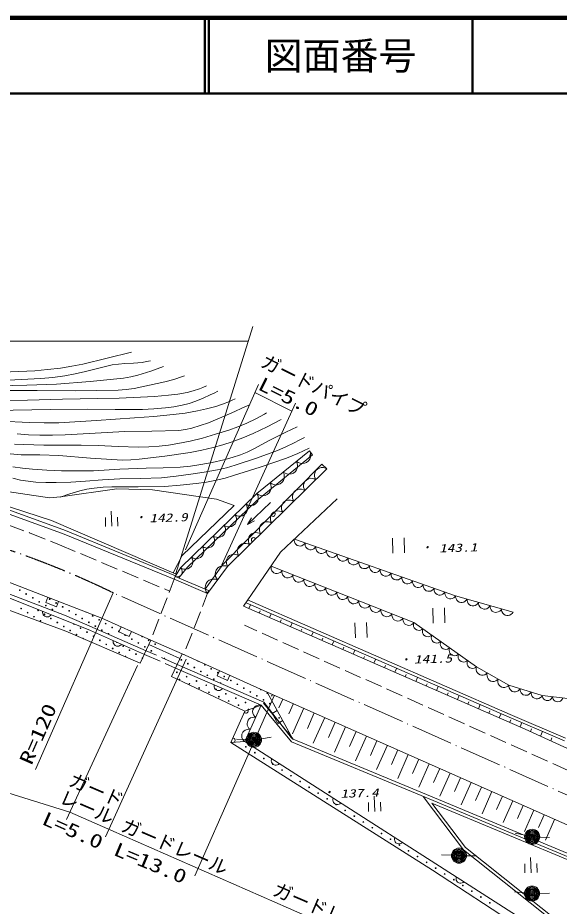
# Model space of a CAD drawing. Units: millimetres, scale not verified. Extents: x 40000 to 680000, y 20000 to 380000.
# Drawn here: x 484076 to 555449, y 262847 to 380000 of the extents above; entities that cross this region are included whole.
import ezdxf
from ezdxf.enums import TextEntityAlignment as Align

# ---------------------------------------------------------------- set-up
doc = ezdxf.new("R2010")
doc.units = ezdxf.units.MM
doc.header["$LTSCALE"] = 1000
doc.linetypes.add('USER2', pattern=[3, 2.25, -0.75])
doc.linetypes.add('USER4', pattern=[7.000001, 5.508197, -0.688525, 0.114754, -0.688525])
for name, color, linetype, lineweight in [('M-TTL', 2, 'Continuous', 140), ('M-TTL-LINE', 7, 'Continuous', 50), ('S-BGD', 1, 'Continuous', 13), ('S-BGD-HTXT', 6, 'Continuous', 13), ('S-BMK', 3, 'USER4', 13)]:
    doc.layers.add(name, color=color, linetype=linetype, lineweight=lineweight)
doc.layers.add('M-TTL-TXT', color=7, linetype='Continuous')
doc.styles.add('ＭＳ ゴシック', font='')
doc.styles.get('ＭＳ ゴシック').set_extended_font_data('MS Gothic')

# ---------------------------------------------------------------- blocks, each defined once
blk = doc.blocks.new('BUHIN27')
at = {"layer": 'S-BGD'}
blk.add_lwpolyline([(701, 267), (433, 968), (-968, 433), (-701, -267)], dxfattribs=at)
blk = doc.blocks.new('BUHIN59')
at = {"layer": 'S-BGD'}
blk.add_lwpolyline([(311, -822), (477, -689), (600, -530), (720, -301), (750, -83), (739, 134), (642, 389), (508, 558), (341, 702), (99, 794), (-97, 828), (-311, 822)], dxfattribs=at)
blk = doc.blocks.new('BUHIN60')
at = {"layer": 'S-BGD'}
blk.add_lwpolyline([(677, 325), (551, 456), (407, 549), (203, 635), (15, 645), (-168, 619), (-378, 518), (-513, 391), (-623, 238), (-683, 26), (-698, -143), (-677, -325)], dxfattribs=at)
blk = doc.blocks.new('BUHIN61')
at = {"layer": 'S-BGD'}
blk.add_lwpolyline([(687, 384), (547, 513), (390, 601), (171, 677), (-26, 675), (-216, 637), (-429, 518), (-562, 376), (-667, 209), (-716, -17), (-720, -195), (-687, -384)], dxfattribs=at)
blk = doc.blocks.new('BUHIN62')
at = {"layer": 'S-BGD'}
blk.add_lwpolyline([(714, 311), (589, 451), (442, 553), (235, 650), (41, 667), (-150, 648), (-372, 551), (-516, 425), (-636, 271), (-707, 53), (-728, -122), (-714, -311)], dxfattribs=at)
blk = doc.blocks.new('BUHIN63')
at = {"layer": 'S-BGD'}
blk.add_lwpolyline([(711, 121), (630, 275), (521, 399), (356, 532), (185, 591), (9, 616), (-212, 579), (-370, 497), (-512, 385), (-624, 205), (-682, 53), (-711, -121)], dxfattribs=at)
blk = doc.blocks.new('BUHIN64')
at = {"layer": 'S-BGD'}
blk.add_lwpolyline([(791, 220), (681, 385), (543, 513), (341, 644), (140, 691), (-62, 699), (-307, 630), (-477, 519), (-624, 376), (-730, 159), (-778, -20), (-791, -220)], dxfattribs=at)
blk = doc.blocks.new('BUHIN65')
at = {"layer": 'S-BGD'}
blk.add_lwpolyline([(678, 356), (545, 485), (394, 574), (184, 654), (-8, 657), (-194, 624), (-404, 514), (-536, 380), (-643, 220), (-697, 2), (-705, -171), (-678, -356)], dxfattribs=at)
blk = doc.blocks.new('BUHIN66')
at = {"layer": 'S-BGD'}
blk.add_lwpolyline([(537, 423), (399, 515), (252, 569), (54, 604), (-115, 576), (-273, 516), (-439, 385), (-533, 245), (-600, 88), (-612, -113), (-591, -266), (-537, -423)], dxfattribs=at)
blk = doc.blocks.new('BUHIN70')
at = {"layer": 'S-BGD'}
blk.add_lwpolyline([(-8, -1020), (227, -945), (427, -824), (653, -627), (777, -404), (855, -165), (858, 151), (783, 391), (663, 617), (440, 817), (242, 936), (8, 1020)], dxfattribs=at)
blk = doc.blocks.new('BUHIN71')
at = {"layer": 'S-BGD'}
blk.add_lwpolyline([(155, -1098), (396, -980), (592, -818), (803, -570), (901, -309), (946, -40), (898, 301), (779, 547), (613, 770), (342, 950), (110, 1046), (-155, 1098)], dxfattribs=at)
blk = doc.blocks.new('BUHIN73')
at = {"layer": 'S-BGD'}
blk.add_lwpolyline([(14, 1003), (-218, 931), (-415, 814), (-639, 621), (-762, 402), (-841, 167), (-845, -144), (-773, -381), (-656, -603), (-438, -802), (-244, -920), (-14, -1003)], dxfattribs=at)
blk = doc.blocks.new('BUHIN74')
at = {"layer": 'S-BGD'}
blk.add_lwpolyline([(114, 1113), (-150, 1056), (-381, 945), (-648, 753), (-807, 521), (-917, 268), (-953, -77), (-896, -347), (-788, -605), (-565, -848), (-361, -998), (-114, -1113)], dxfattribs=at)
blk = doc.blocks.new('BUHIN98')
at = {"layer": 'S-BGD'}
blk.add_lwpolyline([(-586, -129), (-569, 16), (-524, 146), (-441, 299), (-327, 398), (-199, 469), (-17, 509), (130, 499), (274, 457), (417, 353), (512, 254), (586, 129)], dxfattribs=at)
blk = doc.blocks.new('BUHIN110')
at = {"layer": 'S-BGD'}
for p, q in [((698, 441), (-174, 1265)), ((-400, -722), (-1273, 102)), ((727, -687), (-727, 687))]:
    blk.add_line(p, q, dxfattribs=at)
blk = doc.blocks.new('BUHIN112')
at = {"layer": 'S-BGD'}
for p, q in [((1256, -127), (-198, 1246)), ((-1252, 131), (202, -1243))]:
    blk.add_line(p, q, dxfattribs=at)
blk = doc.blocks.new('BUHIN113')
at = {"layer": 'S-BGD'}
for radius in [995, 880, 765, 645, 530, 390, 270, 155, 30]:
    blk.add_circle((0, 0), radius, dxfattribs=at)

msp = doc.modelspace()

# ---------------------------------------------------------------- linework, layer by layer
at = {"layer": 'M-TTL'}
msp.add_line((680000, 380000), (40000, 380000), dxfattribs=at)
at = {"layer": 'M-TTL-LINE'}
for p, q in [((508747, 380000), (508747, 370000)), ((509247, 380000), (509247, 370000)), ((543997, 380000), (543997, 370000)), ((40000, 370000), (680000, 370000))]:
    msp.add_line(p, q, dxfattribs=at)
at = {"layer": 'S-BGD'}
for p, q in [((522928, 322388), (515550, 316305)), ((515607, 317258), (522550, 322908)), ((522550, 322908), (522928, 322388)), ((511118, 307901), (524166, 321137)), ((524166, 321137), (524827, 320512)), ((524827, 320512), (511741, 307639)), ((481461, 317705), (488269, 316688)), ((489719, 316810), (497112, 317865)), ((497112, 317865), (501824, 317739)), ((501824, 317739), (510289, 316506)), ((488269, 316688), (489719, 316810)), ((505538, 307463), (515607, 317258)), ((510289, 316506), (512589, 315683)), ((518715, 309538), (526168, 316547)), ((480843, 316194), (488515, 313715)), ((482266, 315316), (490383, 312394)), ((512589, 315683), (505765, 309100)), ((515550, 316305), (506457, 307573)), ((517400, 316082), (514364, 313177)), ((490203, 311928), (482105, 314843)), ((488515, 313715), (504968, 306638)), ((504672, 305954), (490203, 311928)), ((490383, 312394), (504863, 306416)), ((520532, 311234), (541786, 303769)), ((513836, 302403), (518715, 309538)), ((505765, 309100), (504551, 306811)), ((504811, 306326), (505538, 307463)), ((506457, 307573), (505323, 306142)), ((508778, 304647), (511118, 307901)), ((511741, 307639), (509075, 304094)), ((517467, 307671), (536299, 300262)), ((482306, 305786), (495174, 300838)), ((509075, 304094), (504672, 305954)), ((504814, 306328), (509230, 304463)), ((482154, 303802), (493665, 299218)), ((490216, 301223), (482341, 304248)), ((541786, 303769), (549357, 301626)), ((490393, 299125), (481152, 302531)), ((550981, 286196), (513836, 302403)), ((548833, 287773), (514182, 302867)), ((514342, 303234), (548991, 288140)), ((514524, 302103), (514744, 302609)), ((492853, 300103), (490216, 301223)), ((515899, 301503), (516032, 301806)), ((517275, 300902), (517495, 301407)), ((492853, 300103), (500987, 296540)), ((495174, 300838), (501633, 297946)), ((518651, 300302), (518783, 300604)), ((520026, 299702), (520246, 300204)), ((536299, 300262), (544534, 294413)), ((500227, 294883), (490393, 299125)), ((493665, 299218), (500764, 296053)), ((521402, 299102), (521534, 299403)), ((522778, 298501), (522997, 299002)), ((501633, 297946), (500227, 294883)), ((501633, 297946), (505725, 296114)), ((524154, 297901), (524285, 298201)), ((525529, 297301), (525747, 297800)), ((501372, 297356), (505454, 295528)), ((526905, 296701), (527036, 296999)), ((528281, 296100), (528498, 296598)), ((504355, 293154), (505725, 296114)), ((505725, 296114), (516955, 291087)), ((529657, 295500), (529787, 295798)), ((531032, 294900), (531249, 295395)), ((504865, 294256), (516154, 289359)), ((516515, 289737), (505090, 294742)), ((532408, 294300), (532538, 294596)), ((533784, 293699), (533999, 294193)), ((544534, 294413), (548824, 291990)), ((514005, 288575), (504355, 293154)), ((535160, 293099), (535289, 293395)), ((536535, 292499), (536750, 292991)), ((537911, 291899), (538040, 292194)), ((539287, 291298), (539506, 291801)), ((548824, 291990), (553208, 290625)), ((516955, 291087), (559669, 272155)), ((516955, 291087), (520333, 284876)), ((517644, 290782), (517542, 290553)), ((540663, 290698), (540797, 291006)), ((542038, 290098), (542267, 290621)), ((553208, 290625), (559996, 289825)), ((516462, 289614), (520387, 284859)), ((520135, 285109), (516515, 289737)), ((519022, 290171), (518502, 289000)), ((520400, 289561), (519795, 288198)), ((543414, 289498), (543554, 289818)), ((544790, 288897), (545028, 289442)), ((512165, 284448), (514005, 288575)), ((516154, 289359), (513985, 284553)), ((514005, 288575), (516154, 289359)), ((516154, 289359), (514005, 288575)), ((520142, 284528), (516154, 289359)), ((521777, 288950), (520283, 285578)), ((523155, 288339), (522247, 286290)), ((546166, 288297), (546311, 288630)), ((547541, 287697), (547788, 288263)), ((524533, 287728), (523033, 284343)), ((525911, 287118), (525019, 285104)), ((556131, 284648), (548833, 287773)), ((548917, 287097), (549067, 287441)), ((548991, 288140), (556292, 285014)), ((550293, 286496), (550541, 287066)), ((527289, 286507), (525814, 283180)), ((528667, 285896), (527790, 283918)), ((563014, 280683), (550981, 286196)), ((551649, 285890), (551807, 286234)), ((552986, 285277), (553258, 285870)), ((514208, 284836), (512910, 284891)), ((516197, 284938), (517483, 285126)), ((520333, 284876), (520135, 285109)), ((520387, 284859), (537941, 277578)), ((530045, 285286), (528596, 282018)), ((554323, 284665), (554492, 285033)), ((513985, 284553), (512165, 284448)), ((512165, 284448), (513985, 284553)), ((538732, 267605), (512165, 284448)), ((513985, 284553), (554566, 258614)), ((537788, 277209), (520142, 284528)), ((531423, 284675), (530561, 282732)), ((532801, 284064), (531378, 280855)), ((534178, 283453), (533333, 281546)), ((535556, 282843), (534160, 279692)), ((536934, 282232), (536104, 280359)), ((538312, 281621), (536942, 278530)), ((539690, 281011), (538876, 279173)), ((541068, 280400), (539724, 277367)), ((542446, 279789), (541647, 277987)), ((543824, 279179), (542506, 276205)), ((545202, 278568), (544419, 276801)), ((546579, 277957), (545287, 275042)), ((542819, 270291), (537511, 277314)), ((558452, 268586), (537788, 277209)), ((537941, 277578), (558595, 268960)), ((547957, 277346), (547190, 275615)), ((549335, 276736), (548069, 273879)), ((538670, 276444), (543108, 270572)), ((558322, 268244), (538670, 276444)), ((550713, 276125), (549961, 274429)), ((552091, 275514), (550851, 272717)), ((553469, 274904), (552733, 273243)), ((554847, 274293), (553633, 271554)), ((550905, 272212), (549631, 272471)), ((552884, 271972), (554183, 271919)), ((541235, 269571), (539937, 269646)), ((555244, 260380), (542819, 270291)), ((543108, 270572), (555394, 260772)), ((543233, 269504), (544533, 269492)), ((554161, 257559), (538732, 267605)), ((550869, 264613), (549575, 264742)), ((552864, 264543), (554163, 264580))]:
    msp.add_line(p, q, dxfattribs=at)
at = {"layer": 'S-BGD', "linetype": 'USER2'}
for p, q in [((479927, 314130), (485620, 312092)), ((485620, 312092), (489579, 310499)), ((489579, 310499), (504087, 304411)), ((504814, 306328), (501633, 297946)), ((509230, 304463), (505951, 296013)), ((562117, 278292), (513974, 299893)), ((505090, 294742), (500987, 296540)), ((500764, 296053), (504865, 294256))]:
    msp.add_line(p, q, dxfattribs=at)
at = {"layer": 'S-BGD'}
for points in [[(456875, 332591), (459077, 332512), (461292, 332492), (465625, 332575), (469957, 332718), (474935, 332988), (479924, 333236), (483117, 333315), (486321, 333454), (488005, 333599), (489692, 333805), (491182, 334044), (492669, 334344), (495877, 335111), (499081, 335909)], [(481341, 331470), (485269, 331542), (489193, 331674), (493606, 332039), (498026, 332466), (498975, 332645), (499922, 332884), (501609, 333420), (503290, 334010)], [(482788, 332215), (487097, 332419), (488697, 332575), (490300, 332793), (491658, 333035), (493016, 333338), (494762, 333808), (496515, 334217), (497332, 334340), (498168, 334405), (499330, 334451), (500481, 334557), (501029, 334655), (501583, 334780)], [(481646, 330854), (486635, 330850), (491632, 330822), (494472, 330832), (497310, 330902), (498374, 330987), (499432, 331133), (501451, 331544), (503467, 332016), (504635, 332320), (505793, 332685), (505915, 332727), (506037, 332770)], [(457657, 328954), (462641, 328761), (467637, 328599), (472620, 328403), (477612, 328231), (480549, 328213), (483488, 328255), (488378, 328343), (493274, 328371), (496896, 328336), (500511, 328361), (502020, 328433), (503530, 328565), (504655, 328717), (505767, 328928), (506676, 329158), (507566, 329445), (508516, 329827), (509454, 330269), (509944, 330520), (510440, 330783)], [(482509, 329525), (485356, 329569), (489988, 329712), (494621, 329795), (497438, 329843), (500262, 329952), (502101, 330056), (503943, 330222), (505162, 330383), (506384, 330606), (507202, 330804), (508011, 331061), (508481, 331249), (508940, 331460)], [(481795, 326814), (485641, 326615), (487569, 326575), (489496, 326594), (494470, 326912), (499453, 327229), (502013, 327420), (504580, 327672), (506163, 327883), (507747, 328155), (508959, 328414), (510167, 328735), (511077, 329036), (511965, 329393), (512348, 329564), (512737, 329747)], [(484003, 325140), (485497, 325015), (486995, 324950), (488663, 324946), (490331, 325002), (494265, 325247), (498197, 325433), (501750, 325471), (505307, 325571), (506164, 325704), (507011, 325897), (508116, 326223), (509201, 326606), (510956, 327318), (512697, 328090), (513614, 328508), (514538, 328934)], [(481158, 322681), (484513, 322349), (486993, 322351), (489468, 322292), (493674, 321948), (497889, 321665), (498976, 321691), (500070, 321777), (503443, 322196), (506812, 322675), (508333, 322967), (509852, 323320), (511111, 323672), (512354, 324081), (513725, 324605), (515084, 325189), (516953, 326075), (518797, 327012)], [(483649, 323789), (484886, 323718), (487522, 323659), (490169, 323660), (492417, 323654), (494672, 323589), (497323, 323449), (499990, 323370), (501351, 323402), (502709, 323495), (503949, 323640), (505181, 323845), (506804, 324187), (508415, 324587), (510155, 325079), (511888, 325631), (513100, 326068), (514290, 326560), (515458, 327126), (516609, 327751), (516731, 327820), (516853, 327889)], [(483417, 320804), (484720, 320601), (486032, 320458), (487918, 320333), (489818, 320269), (491935, 320243), (494051, 320278), (497522, 320469), (500998, 320601), (503237, 320637), (505475, 320733), (506845, 320874), (508210, 321075), (509714, 321361), (511218, 321709), (512328, 322012), (513418, 322372), (514323, 322736), (515214, 323160), (517307, 324287), (519428, 325360), (520169, 325708), (520921, 326053)], [(483437, 319281), (484455, 319039), (485450, 318877), (486465, 318773), (487794, 318709), (489132, 318705), (491058, 318780), (492992, 318915), (495255, 319093), (497519, 319212), (500275, 319253), (503028, 319355), (504947, 319551), (506872, 319810), (508645, 320067), (510416, 320384), (511577, 320669), (512723, 321011), (515523, 321942), (518303, 322931), (519423, 323406), (520516, 323935), (521189, 324285), (521857, 324644)], [(489678, 316789), (490960, 317238), (492257, 317629), (493190, 317839), (494146, 317992), (495319, 318110), (496495, 318168), (499950, 318141), (503408, 318174), (505495, 318355), (507581, 318597), (508938, 318774), (510282, 319009), (511405, 319287), (512523, 319627), (516029, 320756), (519504, 321938), (520996, 322563), (522473, 323229)], [(515285, 313661), (514364, 313177), (514889, 314074)], [(504811, 306326), (504969, 306285), (505124, 306282), (505320, 306313), (505468, 306395), (505596, 306501), (505708, 306677), (505751, 306838), (505763, 307007), (505708, 307198), (505639, 307334), (505538, 307463)], [(488040, 303581), (487771, 302881), (489171, 302343), (489440, 303043)], [(488467, 301288), (488371, 301177), (488261, 301095), (488106, 301015), (487957, 300997), (487810, 301010), (487638, 301079), (487522, 301170), (487426, 301285), (487366, 301451), (487343, 301587), (487352, 301732)], [(497762, 297391), (497662, 297284), (497549, 297207), (497391, 297133), (497241, 297121), (497095, 297140), (496925, 297215), (496814, 297311), (496722, 297431), (496669, 297599), (496651, 297735), (496666, 297879)], [(511060, 291569), (510961, 291461), (510848, 291383), (510691, 291307), (510541, 291294), (510395, 291311), (510225, 291385), (510112, 291480), (510020, 291598), (509965, 291766), (509945, 291902), (509959, 292046)], [(518286, 288640), (517627, 288282), (518343, 286964), (519002, 287323)]]:
    msp.add_lwpolyline(points, dxfattribs=at)
for centre in [(484332, 304532), (485191, 304020), (486050, 303509), (486910, 302998), (487769, 302486), (488281, 303345), (489140, 302834), (489999, 302323), (484528, 302091), (485373, 301557), (486753, 301868), (487598, 301334), (488628, 301975), (490859, 301811), (491718, 301300), (493948, 301136), (486219, 301023), (487064, 300489), (488444, 300800), (489289, 300266), (492577, 300788), (493437, 300277), (494807, 300625), (495667, 300113), (490134, 299732), (490980, 299198), (492359, 299510), (493205, 298976), (494296, 299766), (495155, 299254), (496526, 299602), (497385, 299091), (491825, 298664), (494050, 298442), (494896, 297908), (498245, 298579), (499104, 298068), (499963, 297556), (501334, 297904), (495741, 297373), (496587, 296839), (497966, 297151), (498812, 296617), (500823, 297045), (501682, 296534), (502193, 297393), (497432, 296305), (499657, 296083), (500503, 295549), (505631, 295347), (506490, 294836), (507349, 294324), (508720, 294672), (509579, 294161), (505038, 293685), (506333, 293117), (508209, 293813), (509068, 293302), (510439, 293649), (511298, 293138), (505402, 292754), (506697, 292186), (507629, 292550), (508924, 291982), (509927, 292790), (512157, 292627), (513017, 292115), (507992, 291618), (509288, 291051), (510219, 291414), (511515, 290847), (513876, 291604), (514735, 291092), (515595, 290581), (516966, 290929), (510583, 290483), (511878, 289915), (512810, 290279), (513174, 289348), (514105, 289711), (516454, 290069), (517313, 289558), (515400, 289144), (518521, 287676), (519728, 285794), (514137, 283863), (515329, 283101), (516520, 282340), (517712, 281578), (518903, 280816), (520095, 280055), (521287, 279293), (522478, 278531), (523670, 277770), (524861, 277008), (526053, 276246), (527244, 275485), (528436, 274723), (529628, 273961), (530819, 273200), (532011, 272438), (533202, 271676), (534394, 270915), (535586, 270153), (536777, 269391), (537969, 268630), (539160, 267868), (540352, 267106), (541544, 266345), (542735, 265583), (543927, 264822), (545118, 264060), (546310, 263298)]:
    msp.add_circle(centre, 49.8, dxfattribs=at)
for centre, radius, start, end in [((522864, 322225), 298, 96.47215, 202.91149), ((517711, 314544), 298, 219.29837, 51.52005), ((515161, 311153), 298, 23.62915, 245.43109), ((487421, 303857), 49.8, 203.98218, 293.95068), ((489488, 301463), 49.8, 26.26873, 111.69768), ((493089, 301648), 49.8, 167.42617, 330.50669), ((491514, 300044), 49.8, 123.54188, 13.02952), ((496015, 298743), 49.8, 309.38977, 183.29538), ((492671, 298130), 49.8, 349.46414, 143.86723), ((497121, 297685), 49.8, 164.41523, 327.52945), ((500475, 298416), 49.8, 90.98321, 40.78455), ((498278, 295771), 49.8, 274.46841, 218.86296), ((503401, 295511), 49.8, 304.84618, 187.83853), ((507861, 295184), 49.8, 183.42886, 308.33819), ((510787, 292279), 49.8, 300.11084, 192.57387), ((516106, 291440), 49.8, 126.14048, 5.62657), ((514169, 288609), 298, 218.78221, 24.69275), ((514469, 288780), 49.8, 337.64676, 242.48003), ((512424, 284742), 298, 294.42068, 89.0723), ((512424, 284742), 298, 222.87748, 252.20426)]:
    msp.add_arc(centre, radius, start, end, dxfattribs=at)
at = {"layer": 'S-BGD-HTXT'}
for p, q in [((515072, 339308), (504901, 306739)), ((419792, 337402), (514465, 337365)), ((515814, 331641), (506181, 309827)), ((515344, 330577), (520211, 328139)), ((520693, 329197), (510973, 307859)), ((496634, 304184), (486433, 280898)), ((506275, 295413), (495648, 272018)), ((499879, 294600), (490483, 274281)), ((517883, 290587), (507397, 266872)), ((480309, 278554), (490928, 275243)), ((490928, 275243), (550872, 248986))]:
    msp.add_line(p, q, dxfattribs=at)
at = {"layer": 'S-BMK'}
msp.add_line((560357, 275795), (496645, 304180), dxfattribs=at)
msp.add_arc((445670, 199802), 116161, 63.97046, 77.4877, dxfattribs=at)

# ---------------------------------------------------------------- block references
at = {"rotation": 135}
for name, p in [('BUHIN74', (521682, 322202)), ('BUHIN74', (519946, 320789)), ('BUHIN70', (524100, 319797)), ('BUHIN74', (518210, 319377)), ('BUHIN74', (516475, 317964)), ('BUHIN70', (522646, 318367)), ('BUHIN70', (521192, 316936)), ('BUHIN73', (514887, 316558)), ('BUHIN70', (519738, 315506)), ('BUHIN73', (513449, 315159)), ('BUHIN70', (518284, 314076)), ('BUHIN110', (496426, 313943)), ('BUHIN73', (512011, 313760)), ('BUHIN70', (516830, 312645)), ('BUHIN73', (510572, 312360)), ('BUHIN73', (509134, 310961)), ('BUHIN70', (515376, 311215)), ('BUHIN60', (521240, 310986)), ('BUHIN112', (534277, 310403)), ('BUHIN70', (513922, 309785)), ('BUHIN60', (522657, 310488)), ('BUHIN60', (524074, 309990)), ('BUHIN73', (507695, 309562)), ('BUHIN70', (512468, 308354)), ('BUHIN60', (525491, 309492)), ('BUHIN60', (526908, 308995)), ('BUHIN73', (506257, 308163)), ('BUHIN71', (511074, 306753)), ('BUHIN60', (528325, 308497)), ('BUHIN60', (529742, 307999)), ('BUHIN60', (531159, 307502)), ('BUHIN62', (518192, 307386)), ('BUHIN62', (519640, 306816)), ('BUHIN62', (521089, 306246)), ('BUHIN60', (532576, 307004)), ('BUHIN60', (533993, 306506)), ('BUHIN71', (509741, 304980)), ('BUHIN62', (522537, 305676)), ('BUHIN62', (523986, 305106)), ('BUHIN60', (535409, 306009)), ('BUHIN60', (536826, 305511)), ('BUHIN62', (525435, 304536)), ('BUHIN62', (526883, 303966)), ('BUHIN60', (538243, 305013)), ('BUHIN60', (539660, 304516)), ('BUHIN60', (541077, 304018)), ('BUHIN62', (528332, 303396)), ('BUHIN62', (529780, 302826)), ('BUHIN61', (542543, 303555)), ('BUHIN61', (544057, 303126)), ('BUHIN61', (545571, 302698)), ('BUHIN62', (531229, 302257)), ('BUHIN62', (532678, 301687)), ('BUHIN112', (539576, 301183)), ('BUHIN61', (547086, 302269)), ('BUHIN61', (548600, 301840)), ('BUHIN62', (534126, 301117)), ('BUHIN62', (535575, 300547)), ('BUHIN27', (498403, 299392)), ('BUHIN112', (529322, 299251)), ('BUHIN63', (536887, 299844)), ('BUHIN63', (538064, 299008)), ('BUHIN63', (539240, 298173)), ('BUHIN63', (540417, 297337)), ('BUHIN63', (541593, 296502)), ('BUHIN63', (542770, 295666)), ('BUHIN63', (543946, 294831)), ('BUHIN27', (511340, 293601)), ('BUHIN64', (545249, 294009)), ('BUHIN64', (546679, 293201)), ('BUHIN64', (548109, 292394)), ('BUHIN65', (549555, 291762)), ('BUHIN65', (551016, 291307)), ('BUHIN65', (552477, 290852)), ('BUHIN66', (553886, 290545)), ('BUHIN66', (555244, 290385)), ('BUHIN59', (515792, 288558)), ('BUHIN59', (515069, 286956)), ('BUHIN59', (514346, 285354)), ('BUHIN113', (515208, 284793)), ('BUHIN98', (518043, 281959)), ('BUHIN98', (526159, 276772)), ('BUHIN110', (531093, 276341)), ('BUHIN113', (551885, 272012)), ('BUHIN98', (534276, 271584)), ('BUHIN113', (542233, 269512)), ('BUHIN110', (551706, 268259)), ('BUHIN98', (542392, 266396)), ('BUHIN113', (551864, 264515))]:
    msp.add_blockref(name, p, dxfattribs=at)

# ---------------------------------------------------------------- texts
at = {"layer": 'M-TTL-TXT', "style": 'ＭＳ ゴシック'}
msp.add_text('図面番号', height=3666, dxfattribs=at).set_placement((526622, 375000), align=Align.MIDDLE_CENTER)
at = {"layer": 'S-BGD', "style": 'ＭＳ ゴシック', "oblique": 15}
for p in [(499491, 313212), (537222, 309252), (534419, 294461), (524291, 276959)]:
    msp.add_text('・', height=1100, rotation=1.7, dxfattribs=at).set_placement(p, align=Align.BOTTOM_LEFT)
at = {"layer": 'S-BGD', "style": 'ＭＳ ゴシック', "oblique": 15, "width": 1.35}
for s, p in [('142.9', (501451, 313136)), ('143.1', (539633, 309166)), ('141.5', (536330, 294515)), ('137.4', (526633, 276813))]:
    msp.add_text(s, height=1100, rotation=1.7, dxfattribs=at).set_placement(p, align=Align.BOTTOM_LEFT)
at = {"layer": 'S-BGD-HTXT', "style": 'ＭＳ ゴシック'}
for s, rotation, p in [('ガードパイプ', 333.4, (515699, 333584)), ('ガード', 336.7, (490426, 278315)), ('レール', 336.7, (489176, 276043)), ('ガードレール', 336.7, (497305, 272328)), ('ガードレール', 336.9, (517309, 263860))]:
    msp.add_text(s, height=1833, rotation=rotation, dxfattribs=at).set_placement(p, align=Align.BOTTOM_LEFT)
at = {"layer": 'S-BGD-HTXT', "style": 'ＭＳ ゴシック', "width": 1.35}
for s, rotation, p in [('L=5.0', 333.6, (515348, 330572)), ('R=120', 66.3, (486390, 281125)), ('L=5.0', 336.1, (486888, 273216)), ('L=13.0', 337.3, (496343, 269144))]:
    msp.add_text(s, height=1833, rotation=rotation, dxfattribs=at).set_placement(p, align=Align.BOTTOM_LEFT)

doc.saveas('drawing.dxf')
